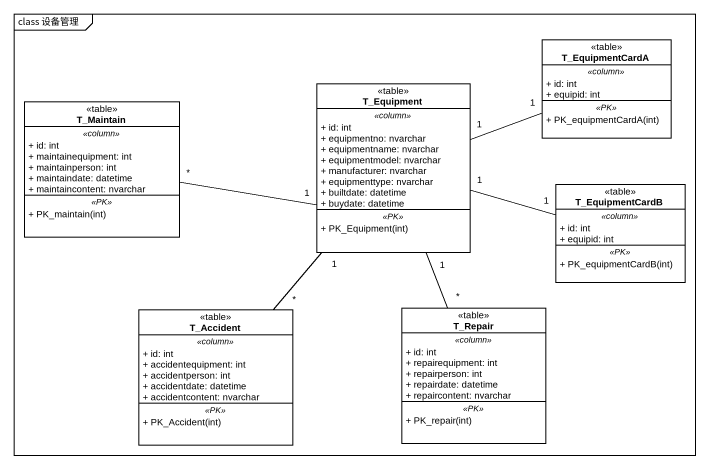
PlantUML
@startuml
mainframe class 设备管理
hide circle
hide empty members
skinparam classAttributeIconSize 0
class T_EquipmentCardA <<table>> {
  .. <<column>> ..
  + id: int
  + equipid: int
  .. <<PK>> ..
  + PK_equipmentCardA(int)
}
class T_Equipment <<table>> {
  .. <<column>> ..
  + id: int
  + equipmentno: nvarchar
  + equipmentname: nvarchar
  + equipmentmodel: nvarchar
  + manufacturer: nvarchar
  + equipmenttype: nvarchar
  + builtdate: datetime
  + buydate: datetime
  .. <<PK>> ..
  + PK_Equipment(int)
}
class T_Maintain <<table>> {
  .. <<column>> ..
  + id: int
  + maintainequipment: int
  + maintainperson: int
  + maintaindate: datetime
  + maintaincontent: nvarchar
  .. <<PK>> ..
  + PK_maintain(int)
}
class T_EquipmentCardB <<table>> {
  .. <<column>> ..
  + id: int
  + equipid: int
  .. <<PK>> ..
  + PK_equipmentCardB(int)
}
class T_Accident <<table>> {
  .. <<column>> ..
  + id: int
  + accidentequipment: int
  + accidentperson: int
  + accidentdate: datetime
  + accidentcontent: nvarchar
  .. <<PK>> ..
  + PK_Accident(int)
}
class T_Repair <<table>> {
  .. <<column>> ..
  + id: int
  + repairequipment: int
  + repairperson: int
  + repairdate: datetime
  + repaircontent: nvarchar
  .. <<PK>> ..
  + PK_repair(int)
}
T_Equipment "1" -right- "1" T_EquipmentCardA
T_Equipment "1" -left- "*" T_Maintain
T_Equipment "1" -right- "1" T_EquipmentCardB
T_Equipment "1" -- "*" T_Accident
T_Equipment "1" -- "*" T_Repair
@enduml
